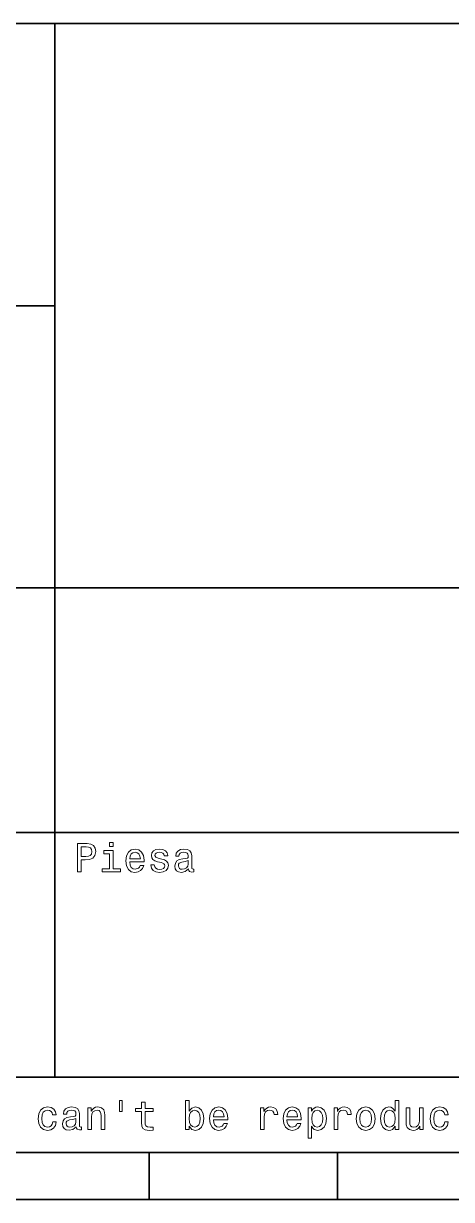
# Model space of a CAD drawing. Extents: x 0 to 420, y 0 to 297.
# Drawn here: x 263.3 to 286.1, y 7.5 to 70 of the extents above; entities that cross this region are included whole.
import ezdxf

# ---------------------------------------------------------------- set-up
doc = ezdxf.new("R2010")
doc.units = 0

msp = doc.modelspace()

# ---------------------------------------------------------------- linework, layer by layer
at = {"color": 7, "lineweight": 35}
for p, q in [((220, 70), (410, 70)), ((265, 14), (265, 70)), ((220, 55), (265, 55)), ((220, 40), (385, 40)), ((220, 27), (385, 27)), ((220, 14), (385, 14)), ((10, 10), (410, 10)), ((220, 10), (410, 10)), ((110, 7.5), (310, 7.5))]:
    msp.add_line(p, q, dxfattribs=at)
at = {"color": 7, "lineweight": 35, "ltscale": 0.0625}
for p, q in [((270, 10), (270, 7.5)), ((280, 10), (280, 7.5))]:
    msp.add_line(p, q, dxfattribs=at)
at = {"color": 7, "lineweight": 13}
for points in [[(266.195, 24.919), (266.393, 24.919), (266.393, 25.552), (266.614, 25.552), (266.836, 25.563), (267.014, 25.638), (267.128, 25.785), (267.167, 25.986), (267.137, 26.172), (267.05, 26.308), (266.908, 26.39), (266.713, 26.419), (266.195, 26.419)], [(268.092, 26.47), (267.891, 26.47), (267.891, 26.254), (268.092, 26.254)], [(266.659, 26.235), (266.789, 26.222), (266.884, 26.181), (266.94, 26.105), (266.96, 25.986), (266.938, 25.861), (266.88, 25.785), (266.78, 25.746), (266.644, 25.736), (266.393, 25.736), (266.393, 26.235)], [(268.086, 25.079), (268.086, 26.04), (267.597, 26.04), (267.597, 25.878), (267.896, 25.878), (267.896, 25.079), (267.506, 25.079), (267.506, 24.919), (268.479, 24.919), (268.479, 25.079)], [(268.972, 25.444), (269.733, 25.444), (269.735, 25.532), (269.7, 25.781), (269.605, 25.967), (269.454, 26.079), (269.253, 26.12), (269.056, 26.077), (268.905, 25.956), (268.808, 25.759), (268.773, 25.5), (268.805, 25.234), (268.903, 25.04), (269.052, 24.919), (269.246, 24.878), (269.415, 24.906), (269.553, 24.979), (269.655, 25.096), (269.713, 25.251), (269.525, 25.251), (269.486, 25.165), (269.43, 25.1), (269.27, 25.048), (269.147, 25.072), (269.054, 25.148), (268.994, 25.271), (268.972, 25.437)], [(268.972, 25.604), (268.996, 25.753), (269.054, 25.863), (269.143, 25.93), (269.259, 25.954), (269.374, 25.93), (269.463, 25.863), (269.517, 25.753), (269.536, 25.604)], [(270.675, 25.595), (270.491, 25.638), (270.355, 25.688), (270.31, 25.79), (270.323, 25.861), (270.368, 25.913), (270.442, 25.945), (270.548, 25.958), (270.649, 25.945), (270.729, 25.906), (270.781, 25.848), (270.803, 25.77), (270.988, 25.77), (270.988, 25.774), (270.956, 25.915), (270.867, 26.025), (270.729, 26.094), (270.548, 26.12), (270.364, 26.094), (270.23, 26.023), (270.146, 25.917), (270.12, 25.783), (270.139, 25.653), (270.2, 25.563), (270.299, 25.498), (270.444, 25.452), (270.656, 25.401), (270.785, 25.347), (270.82, 25.303), (270.833, 25.238), (270.813, 25.159), (270.762, 25.098), (270.677, 25.059), (270.565, 25.046), (270.446, 25.059), (270.359, 25.104), (270.301, 25.178), (270.277, 25.28), (270.094, 25.28), (270.124, 25.107), (270.213, 24.981), (270.353, 24.906), (270.548, 24.878), (270.751, 24.906), (270.9, 24.981), (270.991, 25.102), (271.023, 25.26), (270.999, 25.396), (270.932, 25.489), (270.822, 25.55)], [(272.097, 25.07), (272.097, 25.063), (272.108, 24.99), (272.141, 24.938), (272.277, 24.897), (272.383, 24.914), (272.383, 25.061), (272.337, 25.055), (272.277, 25.083), (272.266, 25.169), (272.266, 25.77), (272.24, 25.924), (272.164, 26.032), (272.032, 26.097), (271.847, 26.12), (271.665, 26.094), (271.531, 26.021), (271.447, 25.906), (271.419, 25.755), (271.419, 25.742), (271.589, 25.742), (271.604, 25.833), (271.652, 25.898), (271.73, 25.937), (271.84, 25.952), (271.946, 25.941), (272.022, 25.909), (272.067, 25.852), (272.082, 25.774), (272.073, 25.684), (272.039, 25.638), (271.952, 25.617), (271.79, 25.599), (271.604, 25.561), (271.473, 25.491), (271.395, 25.383), (271.371, 25.223), (271.393, 25.081), (271.46, 24.975), (271.568, 24.908), (271.717, 24.884), (271.918, 24.929)], [(272.076, 25.325), (272.05, 25.213), (271.981, 25.126), (271.877, 25.07), (271.749, 25.05), (271.667, 25.061), (271.609, 25.096), (271.572, 25.156), (271.561, 25.241), (271.57, 25.316), (271.604, 25.37), (271.743, 25.431), (271.918, 25.457), (272.076, 25.509)], [(268.421, 12.768), (268.421, 12.18), (268.566, 12.18), (268.566, 12.768)], [(269.601, 12.174), (269.601, 11.593), (269.614, 11.405), (269.674, 11.275), (269.795, 11.199), (270.001, 11.173), (270.225, 11.184), (270.225, 11.348), (270.061, 11.335), (269.912, 11.353), (269.832, 11.407), (269.798, 11.497), (269.791, 11.625), (269.791, 12.174), (270.225, 12.174), (270.225, 12.336), (269.791, 12.336), (269.791, 12.675), (269.601, 12.675), (269.601, 12.336), (269.272, 12.336), (269.272, 12.174)], [(272.128, 11.394), (272.268, 11.227), (272.46, 11.173), (272.642, 11.214), (272.787, 11.338), (272.878, 11.534), (272.912, 11.796), (272.878, 12.057), (272.785, 12.252), (272.642, 12.373), (272.46, 12.416), (272.27, 12.36), (272.192, 12.291), (272.128, 12.198), (272.128, 12.766), (271.937, 12.766), (271.937, 11.214), (272.128, 11.214)], [(283.071, 11.394), (283.071, 11.214), (283.261, 11.214), (283.261, 12.766), (283.073, 12.766), (283.073, 12.198), (282.928, 12.362), (282.839, 12.401), (282.738, 12.416), (282.554, 12.373), (282.411, 12.252), (282.318, 12.057), (282.286, 11.796), (282.318, 11.534), (282.411, 11.338), (282.554, 11.214), (282.738, 11.173), (282.839, 11.188), (282.93, 11.227)], [(264.88, 11.99), (265.068, 11.99), (265.03, 12.163), (264.937, 12.299), (264.792, 12.384), (264.604, 12.416), (264.396, 12.373), (264.238, 12.252), (264.139, 12.055), (264.104, 11.791), (264.137, 11.53), (264.234, 11.335), (264.388, 11.214), (264.597, 11.173), (264.783, 11.206), (264.928, 11.296), (265.027, 11.439), (265.071, 11.629), (264.889, 11.629), (264.857, 11.508), (264.796, 11.418), (264.71, 11.361), (264.604, 11.344), (264.472, 11.372), (264.377, 11.459), (264.318, 11.599), (264.299, 11.798), (264.318, 11.992), (264.379, 12.133), (264.476, 12.219), (264.604, 12.25), (264.716, 12.23), (264.8, 12.18), (264.857, 12.098)], [(266.132, 11.366), (266.132, 11.359), (266.143, 11.286), (266.175, 11.234), (266.311, 11.193), (266.417, 11.21), (266.417, 11.357), (266.372, 11.351), (266.311, 11.379), (266.3, 11.465), (266.3, 12.066), (266.274, 12.219), (266.199, 12.327), (266.067, 12.392), (265.881, 12.416), (265.7, 12.39), (265.566, 12.317), (265.481, 12.202), (265.453, 12.051), (265.453, 12.038), (265.624, 12.038), (265.639, 12.129), (265.687, 12.193), (265.764, 12.232), (265.875, 12.247), (265.981, 12.237), (266.056, 12.204), (266.102, 12.148), (266.117, 12.07), (266.108, 11.979), (266.073, 11.934), (265.987, 11.912), (265.825, 11.895), (265.639, 11.856), (265.507, 11.787), (265.429, 11.679), (265.406, 11.519), (265.427, 11.376), (265.494, 11.271), (265.602, 11.204), (265.751, 11.18), (265.952, 11.225)], [(266.743, 11.214), (266.934, 11.214), (266.934, 11.884), (266.953, 12.038), (267.016, 12.15), (267.113, 12.219), (267.243, 12.245), (267.347, 12.224), (267.411, 12.165), (267.444, 12.068), (267.455, 11.938), (267.455, 11.214), (267.645, 11.214), (267.645, 11.977), (267.636, 12.131), (267.597, 12.258), (267.47, 12.375), (267.271, 12.416), (267.161, 12.401), (267.068, 12.36), (266.988, 12.291), (266.925, 12.198), (266.925, 12.375), (266.743, 12.375)], [(272.718, 11.796), (272.696, 11.601), (272.638, 11.459), (272.545, 11.372), (272.428, 11.344), (272.3, 11.372), (272.207, 11.459), (272.149, 11.599), (272.13, 11.796), (272.149, 11.99), (272.207, 12.131), (272.3, 12.215), (272.428, 12.245), (272.545, 12.215), (272.638, 12.129), (272.696, 11.988)], [(273.416, 11.74), (274.176, 11.74), (274.179, 11.828), (274.144, 12.077), (274.049, 12.263), (273.898, 12.375), (273.697, 12.416), (273.5, 12.373), (273.349, 12.252), (273.251, 12.055), (273.217, 11.796), (273.249, 11.53), (273.347, 11.335), (273.496, 11.214), (273.69, 11.173), (273.859, 11.201), (273.997, 11.275), (274.099, 11.392), (274.157, 11.547), (273.969, 11.547), (273.93, 11.461), (273.874, 11.396), (273.714, 11.344), (273.591, 11.368), (273.498, 11.443), (273.437, 11.567), (273.416, 11.733)], [(273.416, 11.899), (273.439, 12.049), (273.498, 12.159), (273.586, 12.226), (273.703, 12.25), (273.818, 12.226), (273.906, 12.159), (273.96, 12.049), (273.98, 11.899)], [(275.923, 11.214), (276.113, 11.214), (276.113, 11.878), (276.133, 12.038), (276.191, 12.152), (276.286, 12.222), (276.414, 12.245), (276.509, 12.23), (276.58, 12.187), (276.623, 12.113), (276.638, 12.014), (276.831, 12.014), (276.805, 12.189), (276.733, 12.314), (276.615, 12.39), (276.452, 12.416), (276.342, 12.399), (276.247, 12.356), (276.163, 12.282), (276.096, 12.183), (276.096, 12.375), (275.923, 12.375)], [(277.319, 11.74), (278.08, 11.74), (278.082, 11.828), (278.048, 12.077), (277.952, 12.263), (277.801, 12.375), (277.6, 12.416), (277.403, 12.373), (277.252, 12.252), (277.155, 12.055), (277.12, 11.796), (277.153, 11.53), (277.25, 11.335), (277.399, 11.214), (277.594, 11.173), (277.762, 11.201), (277.901, 11.275), (278.002, 11.392), (278.06, 11.547), (277.872, 11.547), (277.834, 11.461), (277.777, 11.396), (277.617, 11.344), (277.494, 11.368), (277.401, 11.443), (277.341, 11.567), (277.319, 11.733)], [(277.319, 11.899), (277.343, 12.049), (277.401, 12.159), (277.49, 12.226), (277.607, 12.25), (277.721, 12.226), (277.81, 12.159), (277.864, 12.049), (277.883, 11.899)], [(278.633, 12.196), (278.633, 12.375), (278.443, 12.375), (278.443, 10.765), (278.633, 10.765), (278.633, 11.392), (278.7, 11.29), (278.776, 11.223), (278.966, 11.173), (279.148, 11.214), (279.29, 11.338), (279.383, 11.532), (279.418, 11.796), (279.383, 12.057), (279.29, 12.252), (279.148, 12.373), (278.966, 12.416), (278.862, 12.403), (278.774, 12.362), (278.698, 12.293)], [(278.934, 11.344), (278.806, 11.372), (278.713, 11.459), (278.655, 11.599), (278.635, 11.796), (278.655, 11.99), (278.713, 12.131), (278.806, 12.215), (278.934, 12.245), (279.05, 12.215), (279.143, 12.129), (279.202, 11.988), (279.223, 11.796), (279.202, 11.601), (279.143, 11.459), (279.05, 11.372)], [(279.826, 11.214), (280.017, 11.214), (280.017, 11.878), (280.036, 12.038), (280.094, 12.152), (280.189, 12.222), (280.317, 12.245), (280.412, 12.23), (280.483, 12.187), (280.527, 12.113), (280.542, 12.014), (280.734, 12.014), (280.708, 12.189), (280.637, 12.314), (280.518, 12.39), (280.356, 12.416), (280.246, 12.399), (280.151, 12.356), (280.066, 12.282), (279.999, 12.183), (279.999, 12.375), (279.826, 12.375)], [(281, 11.794), (281.035, 11.53), (281.134, 11.335), (281.292, 11.214), (281.504, 11.173), (281.713, 11.214), (281.871, 11.333), (281.97, 11.528), (282.007, 11.794), (281.97, 12.057), (281.871, 12.254), (281.713, 12.373), (281.504, 12.416), (281.292, 12.373), (281.134, 12.252), (281.035, 12.057)], [(281.194, 11.796), (281.214, 11.99), (281.274, 12.131), (281.372, 12.217), (281.504, 12.247), (281.633, 12.217), (281.731, 12.133), (281.791, 11.99), (281.813, 11.796), (281.791, 11.599), (281.731, 11.456), (281.633, 11.37), (281.504, 11.342), (281.372, 11.37), (281.274, 11.456), (281.214, 11.599)], [(282.77, 12.245), (282.896, 12.215), (282.991, 12.131), (283.047, 11.99), (283.068, 11.796), (283.047, 11.599), (282.991, 11.459), (282.896, 11.372), (282.77, 11.344), (282.651, 11.372), (282.56, 11.459), (282.5, 11.601), (282.481, 11.796), (282.5, 11.988), (282.56, 12.129), (282.651, 12.215)], [(284.553, 12.375), (284.363, 12.375), (284.363, 11.705), (284.341, 11.549), (284.279, 11.437), (284.182, 11.368), (284.054, 11.346), (283.952, 11.363), (283.888, 11.415), (283.851, 11.504), (283.842, 11.629), (283.842, 12.375), (283.652, 12.375), (283.652, 11.612), (283.658, 11.459), (283.7, 11.331), (283.825, 11.214), (284.026, 11.173), (284.134, 11.188), (284.227, 11.227), (284.307, 11.294), (284.372, 11.392), (284.372, 11.214), (284.553, 11.214)], [(285.699, 11.99), (285.887, 11.99), (285.848, 12.163), (285.755, 12.299), (285.61, 12.384), (285.422, 12.416), (285.215, 12.373), (285.057, 12.252), (284.957, 12.055), (284.923, 11.791), (284.955, 11.53), (285.053, 11.335), (285.206, 11.214), (285.416, 11.173), (285.602, 11.206), (285.746, 11.296), (285.846, 11.439), (285.889, 11.629), (285.707, 11.629), (285.675, 11.508), (285.615, 11.418), (285.528, 11.361), (285.422, 11.344), (285.29, 11.372), (285.195, 11.459), (285.137, 11.599), (285.117, 11.798), (285.137, 11.992), (285.197, 12.133), (285.295, 12.219), (285.422, 12.25), (285.535, 12.23), (285.619, 12.18), (285.675, 12.098)], [(266.11, 11.621), (266.084, 11.508), (266.015, 11.422), (265.911, 11.366), (265.784, 11.346), (265.702, 11.357), (265.643, 11.392), (265.607, 11.452), (265.596, 11.536), (265.604, 11.612), (265.639, 11.666), (265.777, 11.727), (265.952, 11.753), (266.11, 11.804)]]:
    msp.add_lwpolyline(points, close=True, dxfattribs=at)

doc.saveas('drawing.dxf')
